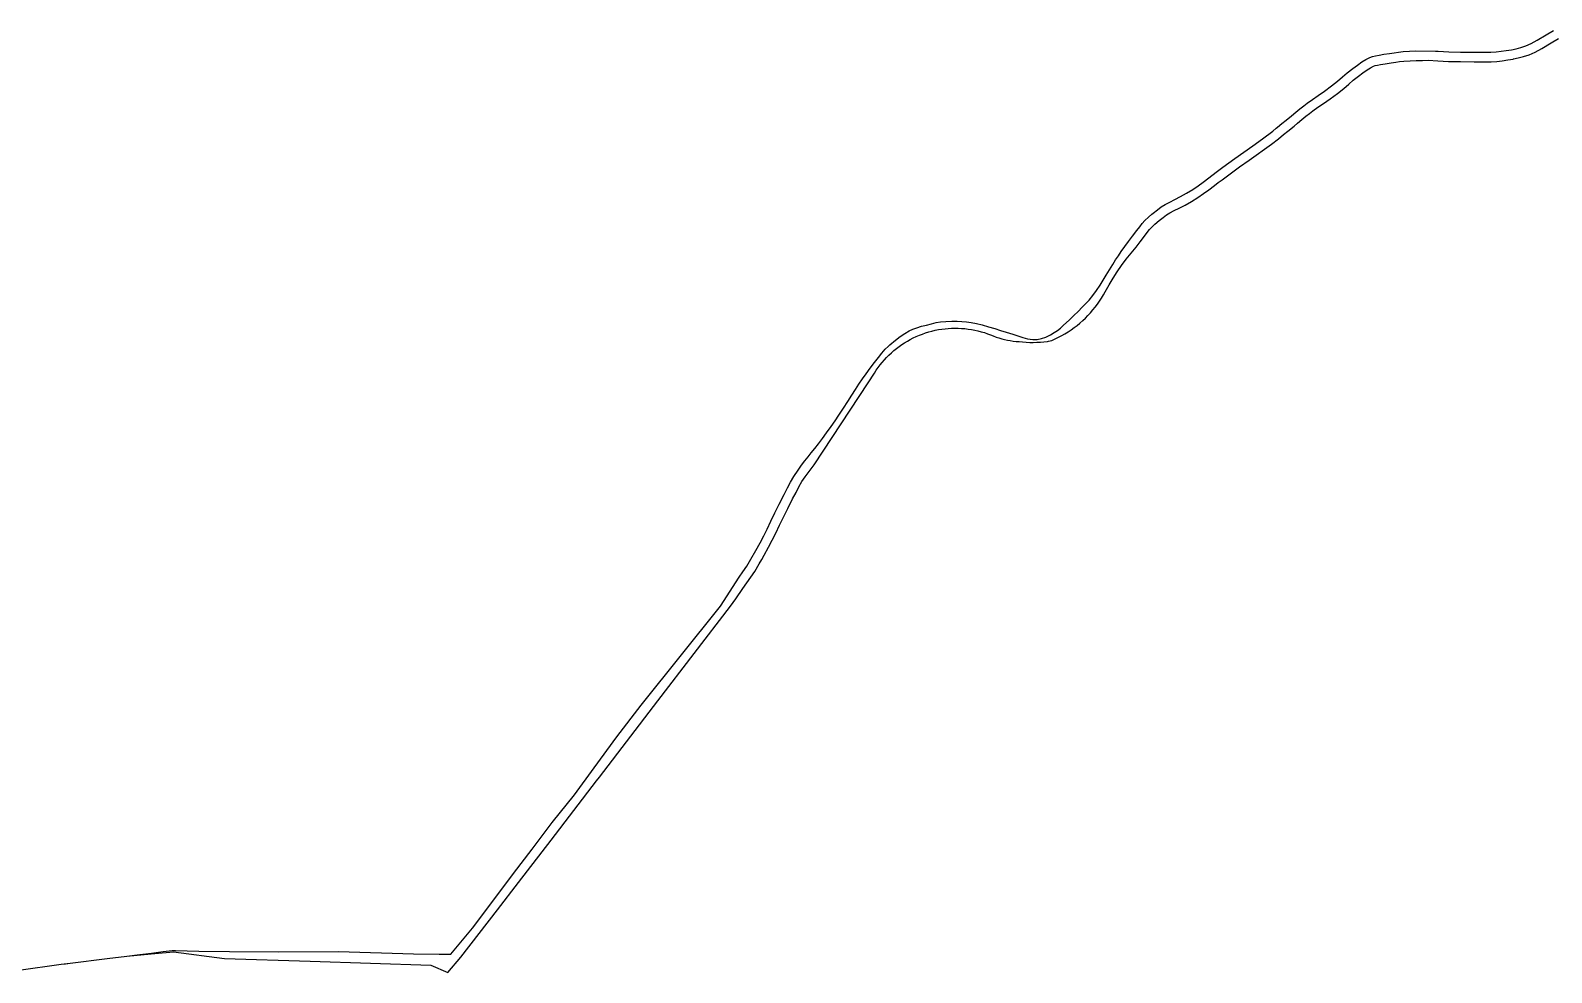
# Model space of a CAD drawing. Header units: inches. Extents: x 11258954 to 11313122, y 3645444 to 3695200.
# Drawn here: x 11265331 to 11268519, y 3687232 to 3689207 of the extents above; entities that cross this region are included whole.
import ezdxf

# ---------------------------------------------------------------- set-up
doc = ezdxf.new("R2010")
doc.units = ezdxf.units.IN
doc.header["$MEASUREMENT"] = 0
doc.layers.add('AnnexationHistory', color=183, linetype='Continuous')
doc.layers.add('ZipCode', color=108, linetype='Continuous')

msp = doc.modelspace()

# ---------------------------------------------------------------- linework, layer by layer
at = {"layer": 'AnnexationHistory'}
msp.add_polyline3d([(11265306.344, 3687237, 0), (11265395.5315, 3687249.125, 0), (11265413.9375, 3687251.625, 0), (11265492.1565, 3687261.25, 0), (11265532.9375, 3687266.25, 0), (11265560.094, 3687269.625, 0), (11265584.5, 3687272.625, 0), (11265609.219, 3687275.6875, 0), (11265628.125, 3687278, 0), (11265634.7815, 3687277.875, 0), (11265659.219, 3687277.375, 0), (11265684, 3687276.875, 0), (11265748.3125, 3687275.625, 0), (11265851.094, 3687275.25, 0), (11265976.9065, 3687275.8125, 0), (11266134.094, 3687271.25, 0), (11266187.594, 3687270.375, 0), (11266212.094, 3687270, 0), (11266257.6875, 3687324.8125, 0), (11266302.0625, 3687384.4375, 0), (11266343.6565, 3687439.1875, 0), (11266382.6565, 3687490.625, 0), (11266424.875, 3687546, 0), (11266471.6565, 3687604.625, 0), (11266512.6565, 3687661, 0), (11266560.0625, 3687726, 0), (11266610.844, 3687792, 0), (11266777.1875, 3688000.125, 0), (11266816.469, 3688060.625, 0), (11266824.2815, 3688071.5625, 0), (11266832.2815, 3688083.5625, 0), (11266841.25, 3688098.375, 0), (11266851.75, 3688116.8125, 0), (11266860.5, 3688132.875, 0), (11266868.125, 3688147.4375, 0), (11266875.1875, 3688161.5625, 0), (11266883.1565, 3688178.0625, 0), (11266891.5315, 3688195.375, 0), (11266900.594, 3688213.8125, 0), (11266910.719, 3688233.625, 0), (11266917.9065, 3688247.625, 0), (11266924.25, 3688259.75, 0), (11266931.0315, 3688271.5, 0), (11266939.8125, 3688284.6875, 0), (11266947.375, 3688295.125, 0), (11266954.4065, 3688304.375, 0), (11266961.0315, 3688312.75, 0), (11266967.5625, 3688320.9375, 0), (11266975.0625, 3688330.4375, 0), (11266982.75, 3688340.375, 0), (11266990.844, 3688351.1875, 0), (11266999.5, 3688363.0625, 0), (11267009.0625, 3688376.5, 0), (11267017.4065, 3688388.375, 0), (11267025.625, 3688400.5, 0), (11267035, 3688414.6875, 0), (11267044.2815, 3688429.1875, 0), (11267052.4375, 3688442, 0), (11267060.0315, 3688453.9375, 0), (11267067.5, 3688465.375, 0), (11267074.875, 3688476.1875, 0), (11267082.6565, 3688487.1875, 0), (11267091.125, 3688498.5625, 0), (11267100.375, 3688510.6875, 0), (11267108.25, 3688521.125, 0), (11267115.25, 3688530.25, 0), (11267122.75, 3688538.75, 0), (11267129.013, 3688544.494, 0), (11267132.5625, 3688547.75, 0), (11267143.844, 3688557.125, 0), (11267154.0315, 3688565.0625, 0), (11267163.5625, 3688571.625, 0), (11267173.094, 3688577, 0), (11267180.719, 3688580.5, 0), (11267189.0625, 3688583.5625, 0), (11267198.4375, 3688586.4375, 0), (11267208.969, 3688589.1875, 0), (11267219.875, 3688591.9375, 0), (11267229.25, 3688594.3125, 0), (11267238.2815, 3688595.9375, 0), (11267249.3125, 3688596.875, 0), (11267262.0625, 3688597.25, 0), (11267273.25, 3688597.25, 0), (11267283.4065, 3688596.8125, 0), (11267292.9065, 3688595.9375, 0), (11267303.094, 3688594.375, 0), (11267313.875, 3688592.25, 0), (11267325.6565, 3688589.3125, 0), (11267338.75, 3688585.6875, 0), (11267352.5625, 3688581.5625, 0), (11267364.219, 3688577.9375, 0), (11267376.0625, 3688574.0625, 0), (11267389.7815, 3688569.875, 0), (11267400.625, 3688566.5, 0), (11267410.719, 3688563.1875, 0), (11267421.125, 3688560.375, 0), (11267431.75, 3688558.9375, 0), (11267440.9375, 3688559.125, 0), (11267450.1875, 3688560.875, 0), (11267459.469, 3688563.875, 0), (11267468.875, 3688568.5, 0), (11267476.8125, 3688573.25, 0), (11267483.5315, 3688577.9375, 0), (11267489.75, 3688582.875, 0), (11267496.5625, 3688588.8125, 0), (11267507.9375, 3688599.4375, 0), (11267517.9065, 3688608.8125, 0), (11267527.0625, 3688617.75, 0), (11267535.5625, 3688626.3125, 0), (11267542.6565, 3688633.5, 0), (11267550.094, 3688641.5, 0), (11267557.844, 3688650.75, 0), (11267565.6565, 3688661.375, 0), (11267573.469, 3688673, 0), (11267579.75, 3688683.125, 0), (11267585.719, 3688693.375, 0), (11267592.594, 3688704.875, 0), (11267599.375, 3688715.8125, 0), (11267605.594, 3688725.5625, 0), (11267611.469, 3688734.5625, 0), (11267617.2815, 3688743.1875, 0), (11267624.594, 3688753.625, 0), (11267632.4375, 3688764.375, 0), (11267640.7815, 3688775.5625, 0), (11267649.9375, 3688787.25, 0), (11267656.0625, 3688795.25, 0), (11267661.4065, 3688802.125, 0), (11267667, 3688808.5, 0), (11267674.344, 3688815.4375, 0), (11267681.2095, 3688821.247, 0), (11267684.094, 3688823.6875, 0), (11267693, 3688830.75, 0), (11267701.25, 3688836.6875, 0), (11267709.4065, 3688841.75, 0), (11267719.125, 3688847, 0), (11267729.75, 3688852.25, 0), (11267741.469, 3688858.25, 0), (11267754.3125, 3688865.4375, 0), (11267767.2815, 3688873.5625, 0), (11267778.219, 3688880.9375, 0), (11267788.8125, 3688888.6875, 0), (11267800.969, 3688897.75, 0), (11267816.594, 3688909.4375, 0), (11267830.4065, 3688919.8125, 0), (11267843.125, 3688929.25, 0), (11267855.625, 3688938.3125, 0), (11267874.0625, 3688951.3125, 0), (11267893.375, 3688964.875, 0), (11267913.6565, 3688979.5, 0), (11267934.719, 3688995.5625, 0), (11267942.2115, 3689001.575, 0), (11267945, 3689003.8125, 0), (11267954.125, 3689011.3125, 0), (11267963.3125, 3689018.9375, 0), (11267973.969, 3689027.75, 0), (11267983.4065, 3689035.5, 0), (11267991.844, 3689042.4375, 0), (11267999.6875, 3689048.6875, 0), (11268007.125, 3689054.375, 0), (11268018.219, 3689062.1875, 0), (11268030.1565, 3689070.3125, 0), (11268043.3125, 3689079.375, 0), (11268058.094, 3689090.25, 0), (11268070.8125, 3689100.5625, 0), (11268081.1565, 3689109.5, 0), (11268091.0315, 3689117.875, 0), (11268102.4065, 3689126.9375, 0), (11268112.1565, 3689134, 0), (11268121.4375, 3689140.5625, 0), (11268130.0625, 3689145.875, 0), (11268138.1565, 3689150, 0), (11268143.75, 3689152.0625, 0), (11268149.969, 3689153.75, 0), (11268157.75, 3689155.1875, 0), (11268167.4375, 3689156.6875, 0), (11268179.75, 3689158.5, 0), (11268189.6565, 3689160.0625, 0), (11268198.4375, 3689161.25, 0), (11268207.9065, 3689162.25, 0), (11268221.5625, 3689163.125, 0), (11268234.875, 3689163.6875, 0), (11268276.206, 3689163.3115, 0), (11268281.719, 3689163, 0), (11268303.969, 3689161.9375, 0), (11268328.625, 3689161.25, 0), (11268356.875, 3689161, 0), (11268370.0315, 3689161, 0), (11268381.469, 3689161, 0), (11268392.0315, 3689161.1875, 0), (11268402.844, 3689161.75, 0), (11268413.5, 3689162.9375, 0), (11268424.375, 3689164.5, 0), (11268435, 3689166.375, 0), (11268445.0315, 3689168.4375, 0), (11268455, 3689170.9375, 0), (11268465.1875, 3689174.25, 0), (11268476.2815, 3689179.375, 0), (11268488.875, 3689186.375, 0), (11268507.969, 3689197.625, 0), (11268523.219, 3689206.75, 0)], dxfattribs=at)
at = {"layer": 'ZipCode'}
msp.add_polyline3d([(11265306.344, 3687237, 0), (11265395.5315, 3687249.125, 0), (11265404.7345, 3687250.375, 0), (11265413.9375, 3687251.625, 0), (11265492.1565, 3687261.25, 0), (11265532.9375, 3687266.25, 0), (11265584.337, 3687270.9455, 0), (11265630.799, 3687275.19, 0), (11265737.497, 3687261.1515, 0), (11265917.441, 3687255.465, 0), (11266170.194, 3687247.478, 0), (11266205.601, 3687231.7225, 0), (11266233, 3687264.3125, 0), (11266309.719, 3687363, 0), (11266354.3125, 3687420.375, 0), (11266422.6565, 3687509.5625, 0), (11266517.719, 3687633.625, 0), (11266523.5, 3687641.1875, 0), (11266646.0625, 3687801.125, 0), (11266798.625, 3687999.9375, 0), (11266809.3125, 3688015, 0), (11266824.2815, 3688036.9375, 0), (11266832.844, 3688049.0625, 0), (11266840.7815, 3688060.3125, 0), (11266849.1565, 3688072.8125, 0), (11266858.5, 3688088.25, 0), (11266863.7815, 3688097.5, 0), (11266869.219, 3688107.0625, 0), (11266878.1565, 3688123.4375, 0), (11266885.9375, 3688138.375, 0), (11266893.1565, 3688152.75, 0), (11266901.1565, 3688169.375, 0), (11266909.5, 3688186.625, 0), (11266918.469, 3688204.875, 0), (11266928.5, 3688224.5, 0), (11266935.6565, 3688238.4375, 0), (11266941.7815, 3688250.0625, 0), (11266948.0315, 3688260.9375, 0), (11266954.844, 3688271.125, 0), (11266973.6565, 3688296.4375, 0), (11267087.033, 3688467.67, 0), (11267099.9, 3688488.3685, 0), (11267103.6815, 3688494.211, 0), (11267107.6635, 3688499.9185, 0), (11267111.842, 3688505.484, 0), (11267116.2115, 3688510.901, 0), (11267120.767, 3688516.1625, 0), (11267125.5025, 3688521.2625, 0), (11267130.413, 3688526.1945, 0), (11267135.492, 3688530.9525, 0), (11267140.733, 3688535.531, 0), (11267146.1305, 3688539.9245, 0), (11267151.678, 3688544.1275, 0), (11267157.3675, 3688548.135, 0), (11267163.1935, 3688551.942, 0), (11267169.1485, 3688555.544, 0), (11267175.225, 3688558.937, 0), (11267181.416, 3688562.116, 0), (11267187.714, 3688565.078, 0), (11267194.111, 3688567.819, 0), (11267200.5995, 3688570.3355, 0), (11267207.1715, 3688572.625, 0), (11267213.8195, 3688574.6845, 0), (11267220.535, 3688576.5115, 0), (11267227.31, 3688578.1035, 0), (11267234.1365, 3688579.459, 0), (11267241.0055, 3688580.576, 0), (11267247.9095, 3688581.4535, 0), (11267254.84, 3688582.0905, 0), (11267261.7885, 3688582.4855, 0), (11267268.746, 3688582.639, 0), (11267275.705, 3688582.55, 0), (11267282.657, 3688582.219, 0), (11267289.5925, 3688581.646, 0), (11267296.5045, 3688580.8325, 0), (11267303.384, 3688579.779, 0), (11267310.2225, 3688578.4865, 0), (11267317.0115, 3688576.957, 0), (11267323.744, 3688575.192, 0), (11267330.4105, 3688573.1945, 0), (11267337.0035, 3688570.9655, 0), (11267343.515, 3688568.509, 0), (11267349.2095, 3688566.1875, 0), (11267354.9815, 3688564.065, 0), (11267360.8235, 3688562.144, 0), (11267366.7285, 3688560.4265, 0), (11267372.6895, 3688558.915, 0), (11267378.6995, 3688557.611, 0), (11267384.751, 3688556.5165, 0), (11267390.8365, 3688555.6325, 0), (11267396.9495, 3688554.96, 0), (11267403.082, 3688554.5, 0), (11267410.4985, 3688553.6795, 0), (11267417.938, 3688553.1085, 0), (11267425.3925, 3688552.7865, 0), (11267432.8535, 3688552.715, 0), (11267440.313, 3688552.893, 0), (11267447.762, 3688553.3205, 0), (11267455.1925, 3688553.9975, 0), (11267462.5965, 3688554.923, 0), (11267464.6525, 3688555.309, 0), (11267471.9, 3688556.877, 0), (11267478.952, 3688560.031, 0), (11267485.894, 3688563.42, 0), (11267492.718, 3688567.04, 0), (11267499.417, 3688570.887, 0), (11267505.983, 3688574.9565, 0), (11267512.409, 3688579.244, 0), (11267518.687, 3688583.745, 0), (11267524.811, 3688588.454, 0), (11267530.773, 3688593.366, 0), (11267536.567, 3688598.475, 0), (11267542.1865, 3688603.776, 0), (11267547.6245, 3688609.2625, 0), (11267552.8755, 3688614.928, 0), (11267557.9335, 3688620.767, 0), (11267562.7925, 3688626.7725, 0), (11267567.4475, 3688632.9375, 0), (11267571.893, 3688639.255, 0), (11267576.1235, 3688645.7185, 0), (11267580.135, 3688652.3205, 0), (11267583.923, 3688659.053, 0), (11267591.8025, 3688673.279, 0), (11267600.1465, 3688687.2375, 0), (11267608.946, 3688700.9135, 0), (11267618.1915, 3688714.292, 0), (11267627.8725, 3688727.3585, 0), (11267637.979, 3688740.0995, 0), (11267648.2665, 3688752.17, 0), (11267648.274, 3688752.179, 0), (11267656.6875, 3688763.3125, 0), (11267665.8125, 3688775.125, 0), (11267671.9065, 3688783.0625, 0), (11267676.8125, 3688789.375, 0), (11267681.4065, 3688794.5625, 0), (11267687.6875, 3688800.5625, 0), (11267696.8125, 3688808.25, 0), (11267705, 3688814.8125, 0), (11267712.344, 3688820, 0), (11267719.5, 3688824.5, 0), (11267728.2815, 3688829.25, 0), (11267738.719, 3688834.375, 0), (11267750.969, 3688840.625, 0), (11267764.5315, 3688848.25, 0), (11267778.1875, 3688856.75, 0), (11267789.719, 3688864.5625, 0), (11267800.75, 3688872.625, 0), (11267813, 3688881.8125, 0), (11267820.7655, 3688887.625, 0), (11267828.5315, 3688893.4375, 0), (11267865.1765, 3688920.5495, 0), (11267885.5315, 3688934.875, 0), (11267932.305, 3688968.5225, 0), (11267947.094, 3688979.8125, 0), (11267957.625, 3688988.3125, 0), (11267966.8125, 3688995.875, 0), (11267979.5, 3689006.375, 0), (11267986.6875, 3689012.3125, 0), (11267996.094, 3689020.0625, 0), (11268004.4375, 3689026.875, 0), (11268012, 3689032.9375, 0), (11268018.969, 3689038.25, 0), (11268029.5315, 3689045.75, 0), (11268041.375, 3689053.6875, 0), (11268054.9375, 3689063.0625, 0), (11268070.3125, 3689074.4375, 0), (11268083.6565, 3689085.25, 0), (11268094.25, 3689094.375, 0), (11268103.6875, 3689102.5, 0), (11268114.4375, 3689110.875, 0), (11268123.844, 3689117.75, 0), (11268132.5, 3689123.875, 0), (11268139.875, 3689128.4375, 0), (11268146.1875, 3689131.6875, 0), (11268149.8125, 3689133, 0), (11268154.4375, 3689134.25, 0), (11268161.0315, 3689135.5, 0), (11268170.375, 3689136.875, 0), (11268182.75, 3689138.6875, 0), (11268192.5625, 3689140.25, 0), (11268200.844, 3689141.375, 0), (11268209.6565, 3689142.3125, 0), (11268222.594, 3689143.1875, 0), (11268235.5, 3689143.6875, 0), (11268248.5315, 3689144, 0), (11268260.9375, 3689144.1875, 0), (11268280.6565, 3689143.0625, 0), (11268303.1565, 3689141.9375, 0), (11268328.25, 3689141.25, 0), (11268356.7815, 3689141, 0), (11268370.0315, 3689141, 0), (11268381.625, 3689141, 0), (11268392.9065, 3689141.1875, 0), (11268404.5625, 3689141.9375, 0), (11268415.9065, 3689143.125, 0), (11268427.4065, 3689144.75, 0), (11268438.719, 3689146.6875, 0), (11268439.8125, 3689146.9375, 0), (11268449.5625, 3689148.9375, 0), (11268460.719, 3689151.75, 0), (11268472.5, 3689155.6875, 0), (11268485.1875, 3689161.4375, 0), (11268498.7815, 3689168.9375, 0), (11268518.1875, 3689180.4375, 0), (11268533.875, 3689189.8125, 0)], dxfattribs=at)

doc.saveas('drawing.dxf')
